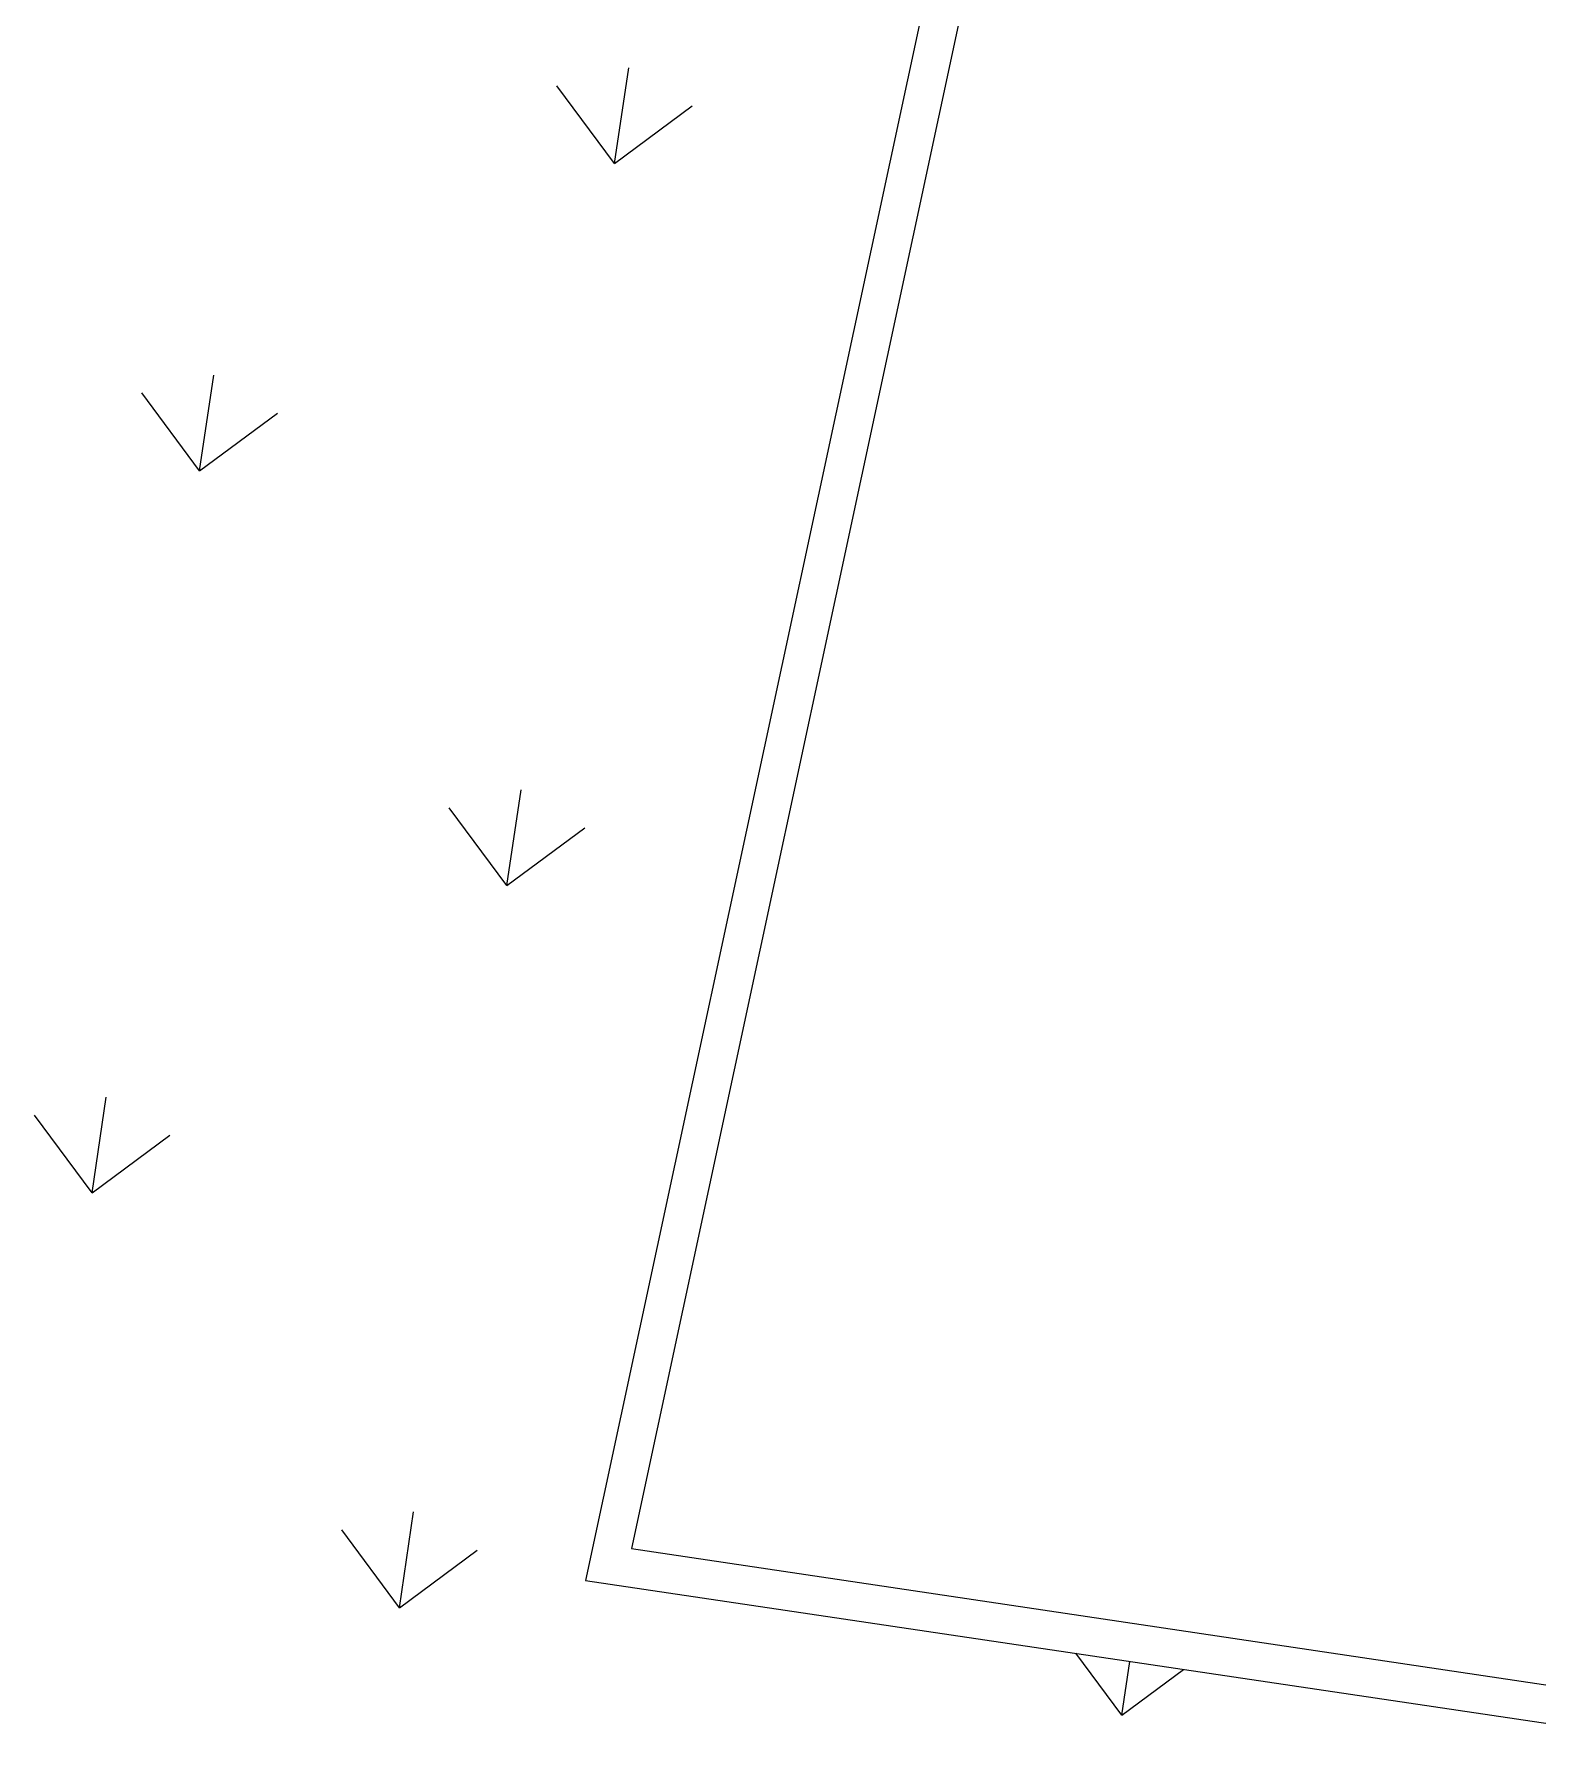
# Model space of a CAD drawing. Header units: millimetres. Extents: x 338 to 506, y 179 to 335.
# Drawn here: x 346.89 to 352.81, y 220.83 to 227.59 of the extents above; entities that cross this region are included whole.
import ezdxf

# ---------------------------------------------------------------- set-up
doc = ezdxf.new("R2010")
doc.units = ezdxf.units.MM
doc.layers.add('ANDEN', color=251, linetype='Continuous')
doc.layers.add('MUROS', color=32, linetype='Continuous')

# ---------------------------------------------------------------- blocks, each defined once
blk = doc.blocks.new('*X894')
at = {"color": 0}
for p, q in [((34.0792, 144.2213), (34.3486, 144.4907)), ((36.9529, 144.2213), (37.2223, 144.4907)), ((34.0792, 144.2213), (34.3486, 143.9519)), ((34.0792, 144.2213), (34.4602, 144.2213)), ((36.9529, 144.2213), (37.2223, 143.9519)), ((36.9529, 144.2213), (37.3339, 144.2213)), ((32.6423, 142.7845), (32.9117, 143.0539)), ((35.516, 142.7845), (35.7854, 143.0539)), ((38.3897, 142.7845), (38.6591, 143.0539)), ((32.6423, 142.7845), (32.9117, 142.5151)), ((32.6423, 142.7845), (33.0233, 142.7845)), ((35.516, 142.7845), (35.7854, 142.5151)), ((35.516, 142.7845), (35.897, 142.7845)), ((38.3897, 142.7845), (38.6591, 142.5151)), ((38.3897, 142.7845), (38.7707, 142.7845)), ((32.6423, 139.9108), (32.8566, 140.1251)), ((32.6423, 139.9108), (32.8566, 139.6965)), ((32.6423, 139.9108), (32.8566, 139.9108))]:
    blk.add_line(p, q, dxfattribs=at)
blk = doc.blocks.new('A$C7152A42C')
at = {"layer": 'ANDEN'}
for points in [[(54.93114, 140.52352), (33.00663, 141.9156), (33.00663, 108.85105), (27.5977, 108.85105), (27.5977, 104.3339), (27.5977, 104.2339), (27.5977, 104.2839), (27.5977, 104.2839), (27.5977, 103.76938), (27.5977, 103.76938), (27.5977, 103.71938), (27.5977, 97.50321), (27.5977, 97.40321), (28.41845, 97.40321), (28.41845, 84.11147)], [(54.78114, 140.68335), (32.85663, 142.07542), (32.85663, 109.00105), (27.4477, 109.00105), (27.4477, 104.3339), (27.4477, 104.0839), (27.4477, 104.1339), (27.4477, 103.91938), (27.4477, 103.86938), (27.4477, 97.50321), (27.4477, 97.25321), (28.26845, 97.25321), (28.26845, 84.26147)]]:
    blk.add_lwpolyline(points, dxfattribs=at)
at = {"layer": 'ANDEN', "color": 251, "linetype": 'Continuous'}
blk.add_blockref('*X894', (0, 0), dxfattribs=at)

msp = doc.modelspace()

# ---------------------------------------------------------------- block references
at = {"layer": 'MUROS', "color": 32, "rotation": 81.53046525965426}
msp.add_blockref('A$C7152A42C', (484.7482, 168.0844), dxfattribs=at)

doc.saveas('drawing.dxf')
